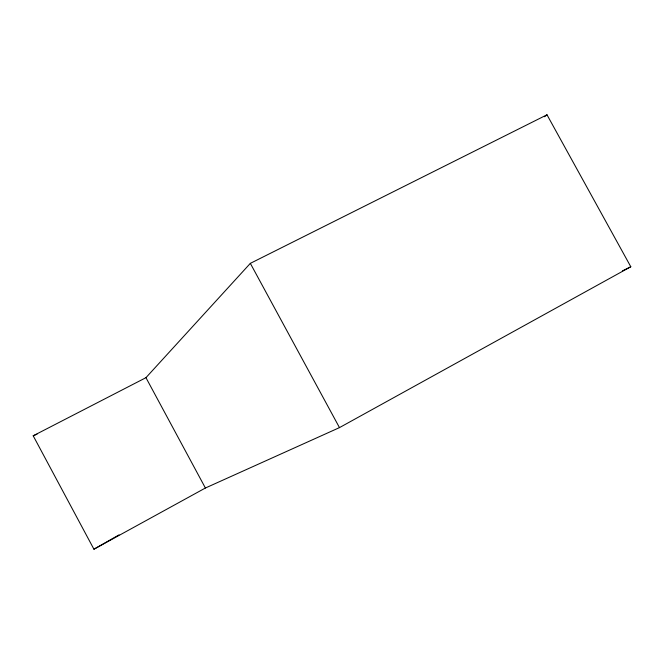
<?xml version="1.0" encoding="UTF-8"?>
<svg xmlns="http://www.w3.org/2000/svg" width="664" height="664" viewBox="0 0 664 664"><rect width="100%" height="100%" fill="white"/><g stroke="black" fill="none" stroke-linecap="round" stroke-linejoin="round"><path stroke-width="1" d="M145.956 377.675L250.336 263.359L546.995 114.789L630.8 266.754L339.478 427.616L205.4 488.015L93.931 549.211L33.2 435.783L145.956 377.675L205.4 488.015M544.58 116.739L546.995 114.789M93.931 549.211L119.03 534.869M622.45 270.87L630.8 266.754M33.2 435.783L37.018 434.19M250.336 263.359L339.478 427.616"/></g></svg>
